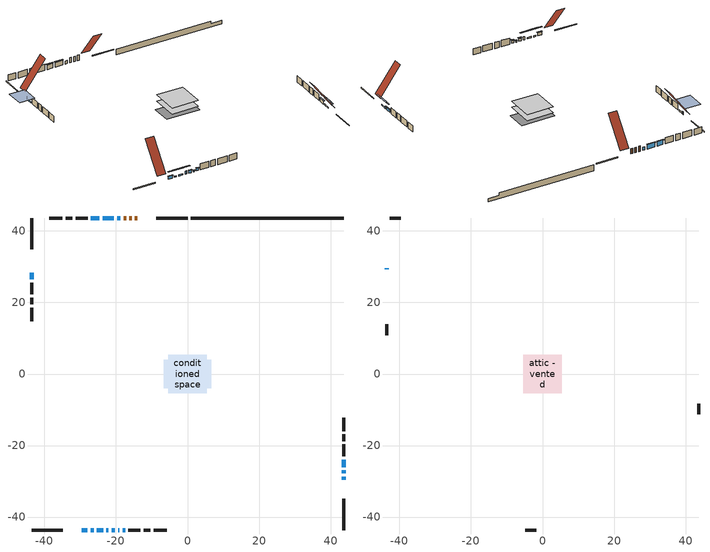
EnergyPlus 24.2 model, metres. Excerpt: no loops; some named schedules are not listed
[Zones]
conditioned space
 floor adiabatic (AdiabaticFloorConstruction): -5.31,-5.31 -5.31,5.31 5.31,5.31 5.31,-5.31 z0.61
 floor foundation (Slab1 construction): -6.71,-3.96 -6.71,3.96 6.71,3.96 6.71,-3.96 z-1.73
 wall outside (RimJoist1 construction): 0.01,43.61 -8.74,43.61 / -43.61,-43.61 -34.86,-43.61 / -43.61,43.61 -43.61,34.86 / 43.61,-43.61 43.61,-34.86 z0.61:0.91
 wall outside (AdiabaticWallConstruction 1): -14.03,43.61 -14.7,43.61 / -15.62,43.61 -16.23,43.61 / -17.15,43.61 -17.81,43.61 z0.61:2.64
 wall outside (AdiabaticWallConstruction): -18.74,43.61 -19.65,43.61 / -22.65,-43.61 -22.15,-43.61 z0.61:1.83; -29.57,-43.61 -28,-43.61 / -18.17,-43.61 -17.45,-43.61 z0.61:1.7; 43.61,-29.58 43.61,-28.73 / 43.61,-27.81 43.61,-26.97 / -43.61,28.29 -43.61,26.51 / -27.07,-43.61 -26.23,-43.61 / -25.3,-43.61 -23.57,-43.61 z0.61:1.12; -20.58,43.61 -23.68,43.61 z0.61:2.36; -24.61,43.61 -27,43.61 z0.61:2.39; 43.61,-26.04 43.61,-23.93 z0.61:1.81; -21.22,-43.61 -20.3,-43.61 z0.61:1.68; -19.38,-43.61 -19.09,-43.61 z0.61:1.07
 wall outside (Wall1 construction): -27.93,43.61 -31.26,43.61 / -16.53,-43.61 -13.19,-43.61 / -43.61,25.58 -43.61,22.24 / 43.61,-23 43.61,-19.67 z0.61:3.05
 wall outside (Wall2 construction): -32.19,43.61 -34.02,43.61 / -12.26,-43.61 -10.43,-43.61 / -43.61,21.32 -43.61,19.48 / 43.61,-18.74 43.61,-16.91 z0.61:3.05
 wall outside (Wall3 construction): -34.95,43.61 -38.71,43.61 / -9.5,-43.61 -5.74,-43.61 / -43.61,18.55 -43.61,14.79 / 43.61,-15.98 43.61,-12.21 z0.61:3.05
 wall foundation (FoundationWall1 construction): 0.93,43.61,-1.73 0.93,43.61,0.61 39.34,43.61,0.61 39.34,43.61,-0.42 43.61,43.61,-0.42 43.61,43.61,-1.73
 window (WindowConstruction 7): -18.74,43.61 -19.65,43.61 z0.61:1.83
 window (WindowConstruction 6): -29.57,-43.61 -28,-43.61 z0.61:1.7
 window (WindowConstruction 9): 43.61,-29.57 43.61,-28.74 z0.61:1.12
 window (WindowConstruction 10): 43.61,-27.81 43.61,-26.97 z0.61:1.12
 window (WindowConstruction 11): -43.61,28.28 -43.61,26.51 z0.61:1.12
 window (WindowConstruction 12): -27.07,-43.61 -26.23,-43.61 z0.61:1.12
 window (WindowConstruction 13): -25.3,-43.61 -23.58,-43.61 z0.61:1.12
 window (WindowConstruction): -20.58,43.61 -23.68,43.61 z0.61:2.36
 window (WindowConstruction 1): -24.61,43.61 -27,43.61 z0.61:2.39
 window (WindowConstruction 8): -22.65,-43.61 -22.15,-43.61 z0.61:1.83
 window (WindowConstruction 2): 43.61,-26.04 43.61,-23.93 z0.61:1.8
 window (WindowConstruction 3): -21.22,-43.61 -20.3,-43.61 z0.61:1.68
 window (WindowConstruction 4): -19.37,-43.61 -19.09,-43.61 z0.61:1.07
 window (WindowConstruction 5): -18.16,-43.61 -17.45,-43.61 z0.61:1.7
 door (Door): -14.03,43.61 -14.69,43.61 z0.61:2.64
 door (Door 1): -15.62,43.61 -16.22,43.61 z0.61:2.64
 door (Door 2): -17.15,43.61 -17.81,43.61 z0.61:2.64
 ceiling adiabatic (AdiabaticFloorConstruction): 5.31,-5.31 5.31,5.31 -5.31,5.31 -5.31,-5.31 z0.61
attic - vented
 floor to conditioned space (Floor1 construction Reversed): -5.31,-5.31 -5.31,5.31 5.31,5.31 5.31,-5.31 z3.05
 wall outside (AdiabaticWallConstruction): -43.61,29.58 -43.61,29.21 z0.61:1.83
 wall outside (Wall4 construction): -39.64,43.61 -42.68,43.61 / -4.81,-43.61 -1.77,-43.61 / -43.61,13.86 -43.61,10.83 / 43.61,-11.29 43.61,-8.25 z0.61:3.05
 window (WindowConstruction 14): -43.61,29.57 -43.61,29.21 z0.61:1.83
 roof outside (Roof1 construction): -13.1,43.61,3.05 -13.1,35.38,14.02 -9.67,35.38,14.02 -9.67,43.61,3.05; -30.5,-43.61,3.05 -30.5,-35.38,14.02 -33.93,-35.38,14.02 -33.93,-43.61,3.05; -43.61,30.5,3.05 -35.38,30.5,14.02 -35.38,33.93,14.02 -43.61,33.93,3.05; 43.61,-30.5,3.05 35.38,-30.5,14.02 35.38,-33.93,14.02 43.61,-33.93,3.05
shading: -27.8,-43.61 -29.77,-43.61 -29.77,-44.02 -27.8,-44.02 z1.9; 43.61,-26.1 43.61,-32.21 44.02,-32.21 44.02,-26.1 z3.76; 43.61,-24.33 43.61,-30.45 44.02,-30.45 44.02,-24.33 z3.76; -43.61,23.87 -43.61,30.92 -49.71,30.92 -49.71,23.87 z3.76; -23.59,-43.61 -29.71,-43.61 -29.71,-44.02 -23.59,-44.02 z3.76; -20.94,-43.61 -27.94,-43.61 -27.94,-44.02 -20.94,-44.02 z3.76; -23.88,43.61 -20.38,43.61 -20.38,44.02 -23.88,44.02 z2.56; -27.2,43.61 -24.41,43.61 -24.41,44.02 -27.2,44.02 z2.59; 43.61,-23.73 43.61,-26.24 44.02,-26.24 44.02,-23.73 z2.01; -20.1,-43.61 -21.42,-43.61 -21.42,-44.02 -20.1,-44.02 z1.88; -18.89,-43.61 -19.58,-43.61 -19.58,-44.02 -18.89,-44.02 z1.27; -17.25,-43.61 -18.37,-43.61 -18.37,-44.02 -17.25,-44.02 z1.9
[Building]
Building 1: Terrain=Suburbs
[Site:Location]
Quebec Intl AP_QC: Latitude {deg}=46.8; Longitude {deg}=-71.38; Time Zone {hr}=-5; Elevation {m}=74; Keep Site Location Information=Yes
[Site:GroundTemperature:Shallow]
0.0108218, -2.24938, -2.43038, -1.3578, 2.94801, 7.23376, 10.9493, 13.303, 13.5029, 11.5886, 7.96783, 3.81355
[Site:WaterMainsTemperature]
Calculation Method=Schedule; Temperature Schedule=mains temperature schedule
[Material] Roughness=Rough; Thermal Absorptance=0.9
Name | Thickness {m} | Conductivity {W/m-K} | Density {kg/m3} | Specific Heat {J/kg-K} | Solar Absorptance | Visible Absorptance
asphalt or fiberglass shingles | 0.00635 | 0.162714 | 1121.4 | 1465.45 | 0.4 | 0.4
ceiling loosefill ins | 0.169333 | 0.0480833 | 16.02 | 1046.75 | 0.7 | 0.7
ceiling stud and cavity | 0.1397 | 0.0802196 | 65.682 | 1177.47 | 0.7 | 0.7
concrete 4.0 in. | 0.1016 | 1.803125 | 2242.8 | 837.4 | 0.7 | 0.7
concrete 8.0 in. | 0.2032 | 1.803125 | 2242.8 | 837.4 | 0.7 | 0.7
door material | 0.04445 | 0.053851 | 512.64 | 1214.23 | 0.7 | 0.7
exterior vertical ins | 0.0198382 | 0.029427 | 32.04 | 1214.23 | 0.7 | 0.7
floor covering | 0.0127 | 0.0433444 | 54.468 | 1339.84 | 0.6 | 0.6
floor rigid ins; wall rigid ins | 0.512978 | 0.029427 | 32.04 | 1214.23 | 0.7 | 0.7
floor stud and cavity | 0.1397 | 1.75129 | 37.0049 | 1207.88 | 0.7 | 0.7
furniture material conditioned space 1 | 0.1524 | 0.115458 | 640.8 | 1214.23 | 0.6 | 0.6
gypsum board | 0.0127 | 0.160291 | 801 | 837.4 | 0.6 | 0.6
gypsum board 1 | 0.0127 | 0.160291 | 801 | 837.4 | 0.7 | 0.7
osb sheathing 0.5 in. | 0.0127 | 0.115458 | 512.64 | 1214.23 | 0.7 | 0.7
osb sheathing 0.75 in. | 0.01905 | 0.115458 | 512.64 | 1214.23 | 0.7 | 0.7
rim joist stud and cavity | 0.0508 | 0.107068 | 50.32683 | 1063.81 | 0.6 | 0.6
wall stud and cavity | 0.1397 | 0.0759218 | 139.0536 | 1170.24 | 0.7 | 0.7
wall stud and cavity 1 | 0.1397 | 0.0794973 | 139.0536 | 1170.24 | 0.7 | 0.7
wall stud and cavity 2 | 0.1397 | 0.085864 | 139.0536 | 1170.24 | 0.7 | 0.7
wall stud and cavity 3 | 0.0889 | 6.1454 | 50.32683 | 1063.81 | 0.6 | 0.6
wall stud and cavity 4 | 0.0889 | 0.380278 | 52.3479 | 1209.89 | 0.7 | 0.7
wall stud and cavity 5 | 0.0889 | 0.391764 | 83.0341 | 1211.67 | 0.7 | 0.7
wood siding | 0.0254 | 0.102417 | 544.68 | 1172.36 | 0.4 | 0.4
wood siding 1 | 0.00254 | 0.102417 | 544.68 | 1172.36 | 0.4 | 0.4
wood siding 2; wood siding 3; wood siding 4 | 0.0254 | 0.102417 | 544.68 | 1172.36 | 0.7 | 0.7
[WindowMaterial:SimpleGlazingSystem]
Name | U-Factor {W/m2-K} | Solar Heat Gain Coefficient
WindowMaterial | 2.88386 | 0.67
WindowMaterial 1 | 2.95426 | 0.6
WindowMaterial 10 | 3.05136 | 0.43
WindowMaterial 11 | 3.04965 | 0.43
WindowMaterial 2 | 2.94348 | 0.61
WindowMaterial 3 | 3.00934 | 0.53
WindowMaterial 4 | 3.06612 | 0.28
WindowMaterial 5 | 3.01729 | 0.5
WindowMaterial 6 | 2.96732 | 0.58
WindowMaterial 7 | 2.94802 | 0.64
WindowMaterial 8 | 3.03092 | 0.47
WindowMaterial 9 | 3.01559 | 0.47
[Construction]
AdiabaticFloorConstruction: floor stud and cavity, floor rigid ins, osb sheathing 0.75 in., floor covering
AdiabaticWallConstruction: wood siding 3, wall rigid ins, wall stud and cavity 4, gypsum board
AdiabaticWallConstruction 1: wood siding 4, wall rigid ins, wall stud and cavity 4, gypsum board
Door; Door 1; Door 2: door material
Floor1 construction Reversed: gypsum board, ceiling stud and cavity, ceiling loosefill ins
FoundationWall1 construction: concrete 8.0 in., gypsum board 1
furniture construction conditioned space 1: furniture material conditioned space 1
PartitionWallConstruction: gypsum board, wall stud and cavity 5, gypsum board
RimJoist1 construction: wood siding 2, rim joist stud and cavity
Roof1 construction: asphalt or fiberglass shingles
Slab1 construction: concrete 4.0 in.
Wall1 construction: wood siding, osb sheathing 0.5 in., wall stud and cavity, gypsum board
Wall2 construction: wood siding, osb sheathing 0.5 in., wall stud and cavity 1, gypsum board
Wall3 construction: wood siding, osb sheathing 0.5 in., wall stud and cavity 2, gypsum board
Wall4 construction: wood siding 1, wall stud and cavity 3
WindowConstruction: WindowMaterial
WindowConstruction 1: WindowMaterial 1
WindowConstruction 10: WindowMaterial 10
WindowConstruction 11; WindowConstruction 5: WindowMaterial 5
WindowConstruction 12; WindowConstruction 9: WindowMaterial 9
WindowConstruction 13; WindowConstruction 14: WindowMaterial 11
WindowConstruction 2: WindowMaterial 2
WindowConstruction 3: WindowMaterial 3
WindowConstruction 4: WindowMaterial 4
WindowConstruction 6: WindowMaterial 6
WindowConstruction 7: WindowMaterial 7
WindowConstruction 8: WindowMaterial 8
[Zone] Multiplier=1; Part of Total Floor Area=Yes
Name | Volume {m3}
attic - vented | 159.906
conditioned space | 552.2
[Space]
Name | Zone | Volume {m3}
attic - vented 1 | attic - vented | 159.906
conditioned space 1 | conditioned space | 552.2
[ZoneInfiltration:EffectiveLeakageArea]
infil attic - vented 1: Zone or Space=attic - vented 1; Schedule=Always On Discrete; Effective Air Leakage Area {cm2}=4167.88; Stack Coefficient=0.00093271; Wind Coefficient=2.06345e-05
[ZoneMixing]
whole house fan mix: Zone or Space=attic - vented; Schedule=Always On Continuous; Design Flow Rate Calculation Method=Flow/Zone; Design Flow Rate {m3/s}=0; Source Zone or Space=conditioned space
[SurfaceProperty:ExposedFoundationPerimeter]
Slab1: Exposed Perimeter Calculation Method=TotalExposedPerimeter; Total Exposed Perimeter {m}=42.673
[InternalMass] Zone or ZoneList=conditioned space; Space or SpaceList=conditioned space 1
Name | Construction | Surface Area {m2}
furniture mass conditioned space 1 | furniture construction conditioned space 1 | 87.68
partition wall mass | PartitionWallConstruction | 219.2
[Lights]
interior lighting: Zone or ZoneList or Space or SpaceList=conditioned space 1; Schedule=interior lighting schedule; Design Level Calculation Method=LightingLevel; Lighting Level {W}=343.2; Return Air Fraction=0; Fraction Radiant=0.6; Fraction Visible=0.2; Fraction Replaceable=1
[People]
occupants: Zone or ZoneList or Space or SpaceList=conditioned space 1; Number of People Schedule=occupants schedule; Number of People Calculation Method=People; Number of People=3; Fraction Radiant=0.314171; Sensible Heat Fraction=0.56303; Activity Level Schedule=occupants activity schedule; Carbon Dioxide Generation Rate {m3/s-W}=0; Enable ASHRAE 55 Comfort Warnings=No; Mean Radiant Temperature Calculation Type=EnclosureAveraged
[ElectricEquipment] Zone or ZoneList or Space or SpaceList=conditioned space 1; Design Level Calculation Method=EquipmentLevel
Name | Schedule | Design Level {W} | Fraction Latent | Fraction Radiant | Fraction Lost
clothes dryer | clothes dryer schedule | 140.772 | 0.015 | 0.081 | 0.85
clothes washer | clothes washer schedule | 32.1985 | 0.03 | 0.162 | 0.7
cooking range | cooking range schedule | 215.147 | 0.08 | 0.432 | 0.2
dishwasher | dishwasher schedule | 66.8632 | 0.3 | 0.18 | 0.4
fridge | fridge schedule | 72.9452 | 0 | 0.6 | 0
mech vent bath fan 0 | mech vent bath fan 0 schedule | 50.2 | 0 | 0 | 1
mech vent house fan | mech vent house fan schedule | 0 | 0 | 0 | 1
mech vent house fan cfis | mech vent house fan cfis schedule | 0 | 0 | 0 | 0
mech vent range fan 0 | mech vent range fan 0 schedule | 57 | 0 | 0 | 1
misc plug loads | misc plug loads schedule | 494.7 | 0.045 | 0.513 | 0.1
whole house fan | Always On Discrete | 0 | 0 | 0 | 1
[OtherEquipment] Zone or ZoneList or Space or SpaceList=conditioned space 1; Design Level Calculation Method=EquipmentLevel
Name | Fuel Type | Schedule | Design Level {W} | Fraction Latent | Fraction Radiant | Fraction Lost
clothes dryer 1 | Electricity | clothes dryer schedule | 0 | 0.015 | 0.081 | 0.85
cooking range 1 | Electricity | cooking range schedule | 0 | 0.08 | 0.432 | 0.2
general water use latent | None | general water use schedule | 62.594 | 1 | 0 | 0
general water use sensible | None | general water use schedule | -61.6891 | 0 | 0.6 | 0
mech vent house fan latent load | None | Always On Discrete | 0 | 1 | 0 | 0
mech vent house fan sensible load | None | Always On Discrete | 0 | 0 | 0 | 0
water heater energy adjustment1 | Electricity | Always On Discrete | 0.01 | 0 | 0 | 1
[ZoneInfiltration:DesignFlowRate] Zone or ZoneList or Space or SpaceList=conditioned space 1; Schedule=Always On Discrete; Design Flow Rate Calculation Method=Flow/Zone; Design Flow Rate {m3/s}=0
infil flow; natural vent flow; whole house fan flow
[AvailabilityManager:Scheduled]
furnace airloop Availability Manager: Schedule=Always On Discrete
[Foundation:Kiva]
Foundation Kiva 1: Initial Indoor Air Temperature {C}=18; Wall Height Above Grade {m}=0.609996; Wall Depth Below Slab {m}=0.2032; Custom Block Material Name 1=exterior vertical ins; Custom Block Depth 1 {m}=2.34001; Custom Block X Position 1 {m}=0.2159; Custom Block Z Position 1 {m}=0
[Foundation:Kiva:Settings]
Soil Conductivity {W/m-K}=0.849921; Soil Density {kg/m3}=1842.3; Soil Specific Heat {J/kg-K}=418.7; Ground Solar Absorptivity=0.9; Ground Thermal Absorptivity=0.9; Ground Surface Roughness {m}=0.03; Far-Field Width {m}=40; Deep-Ground Boundary Condition=ZeroFlux; Deep-Ground Depth {m}=40; Minimum Cell Dimension {m}=0.2; Maximum Cell Growth Coefficient=3; Simulation Timestep=Timestep
[Exterior:Lights]
exterior lighting: Schedule=exterior lighting schedule; Design Level {W}=75.6
[EnergyManagementSystem:GlobalVariable]
furnace_airloop_Fan_RTF
infil_program_Qfan
infil_program_Qinf
natural_vent_program_Qnv
natural_vent_program_Qwhf
[EnergyManagementSystem:Sensor]
Name | Output:Variable or Output:Meter Index Key | Output:Variable or Output:Meter
airflow_gain | infil flow | Infiltration Sensible Heat Gain Energy
airflow_gain_1 | natural vent flow | Infiltration Sensible Heat Gain Energy
airflow_gain_2 | whole house fan flow | Infiltration Sensible Heat Gain Energy
airflow_loss | infil flow | Infiltration Sensible Heat Loss Energy
airflow_loss_1 | natural vent flow | Infiltration Sensible Heat Loss Energy
airflow_loss_2 | whole house fan flow | Infiltration Sensible Heat Loss Energy
clg_load_cond |  | Cooling:EnergyTransfer:Zone:CONDITIONED SPACE
clg_sp_s; clg_sp_s_1 | cooling setpoint | Schedule Value
clothes_dryer_exhaust_0_sch_s | clothes dryer exhaust 0 schedule | Schedule Value
cool_season | cooling season schedule | Schedule Value
htg_load_cond |  | Heating:EnergyTransfer:Zone:CONDITIONED SPACE
htg_sp_s; htg_sp_s_1 | heating setpoint | Schedule Value
ig_ee_conv | clothes dryer | Electric Equipment Convective Heating Energy
ig_ee_conv_2 | cooking range | Electric Equipment Convective Heating Energy
ig_ee_conv_4 | fridge | Electric Equipment Convective Heating Energy
ig_ee_conv_5 | misc plug loads | Electric Equipment Convective Heating Energy
ig_ee_conv_6 | whole house fan | Electric Equipment Convective Heating Energy
ig_ee_rad | clothes dryer | Electric Equipment Radiant Heating Energy
ig_ee_rad_2 | cooking range | Electric Equipment Radiant Heating Energy
ig_ee_rad_4 | fridge | Electric Equipment Radiant Heating Energy
ig_ee_rad_5 | misc plug loads | Electric Equipment Radiant Heating Energy
ig_ee_rad_6 | whole house fan | Electric Equipment Radiant Heating Energy
ig_lgt_conv | interior lighting | Lights Convective Heating Energy
ig_lgt_rad | interior lighting | Lights Radiant Heating Energy
ig_lgt_vis | interior lighting | Lights Visible Radiation Heating Energy
ig_oe_conv | clothes dryer 1 | Other Equipment Convective Heating Energy
ig_oe_conv_1 | cooking range 1 | Other Equipment Convective Heating Energy
ig_oe_conv_2 | general water use latent | Other Equipment Convective Heating Energy
ig_oe_conv_3 | general water use sensible | Other Equipment Convective Heating Energy
ig_oe_conv_4 | water heater energy adjustment1 | Other Equipment Convective Heating Energy
ig_oe_rad | clothes dryer 1 | Other Equipment Radiant Heating Energy
ig_oe_rad_1 | cooking range 1 | Other Equipment Radiant Heating Energy
ig_oe_rad_2 | general water use latent | Other Equipment Radiant Heating Energy
ig_oe_rad_3 | general water use sensible | Other Equipment Radiant Heating Energy
ig_oe_rad_4 | water heater energy adjustment1 | Other Equipment Radiant Heating Energy
ig_ppl_conv | occupants | People Convective Heating Energy
ig_ppl_rad | occupants | People Radiant Heating Energy
im_conv | furniture mass conditioned space 1 | Surface Inside Face Convection Heat Gain Energy
im_conv_1 | partition wall mass | Surface Inside Face Convection Heat Gain Energy
im_ig | furniture mass conditioned space 1 | Surface Inside Face Internal Gains Radiation Heat Gain Energy
im_ig_1 | partition wall mass | Surface Inside Face Internal Gains Radiation Heat Gain Energy
im_lgt | furniture mass conditioned space 1 | Surface Inside Face Lights Radiation Heat Gain Energy
im_lgt_1 | partition wall mass | Surface Inside Face Lights Radiation Heat Gain Energy
im_sol | furniture mass conditioned space 1 | Surface Inside Face Solar Radiation Heat Gain Energy
im_sol_1 | partition wall mass | Surface Inside Face Solar Radiation Heat Gain Energy
im_surf | furniture mass conditioned space 1 | Surface Inside Face Net Surface Thermal Radiation Heat Gain Energy
im_surf_1 | partition wall mass | Surface Inside Face Net Surface Thermal Radiation Heat Gain Energy
mech_vent_bath_fan_0_sch_s | mech vent bath fan 0 schedule | Schedule Value
mech_vent_range_fan_0_sch_s | mech vent range fan 0 schedule | Schedule Value
mv_conv | mech vent bath fan 0 | Electric Equipment Convective Heating Energy
mv_conv_1 | mech vent house fan | Electric Equipment Convective Heating Energy
mv_conv_2 | mech vent house fan cfis | Electric Equipment Convective Heating Energy
mv_conv_3 | mech vent range fan 0 | Electric Equipment Convective Heating Energy
mv_conv_4 | mech vent house fan latent load | Other Equipment Convective Heating Energy
mv_conv_5 | mech vent house fan sensible load | Other Equipment Convective Heating Energy
mv_rad | mech vent bath fan 0 | Electric Equipment Radiant Heating Energy
mv_rad_1 | mech vent house fan | Electric Equipment Radiant Heating Energy
mv_rad_2 | mech vent house fan cfis | Electric Equipment Radiant Heating Energy
mv_rad_3 | mech vent range fan 0 | Electric Equipment Radiant Heating Energy
mv_rad_4 | mech vent house fan latent load | Other Equipment Radiant Heating Energy
mv_rad_5 | mech vent house fan sensible load | Other Equipment Radiant Heating Energy
natural_vent_s | natural vent schedule | Schedule Value
out_pb_s |  | Site Outdoor Air Barometric Pressure
out_wt_s |  | Site Outdoor Air Humidity Ratio
site_vw_s |  | Site Wind Speed
ss_back_out | Window1 | Surface Window Shortwave from Zone Back Out Window Heat Transfer Rate
ss_back_out_1 | Window10 | Surface Window Shortwave from Zone Back Out Window Heat Transfer Rate
ss_back_out_10 | Window6 | Surface Window Shortwave from Zone Back Out Window Heat Transfer Rate
ss_back_out_11 | Window7 | Surface Window Shortwave from Zone Back Out Window Heat Transfer Rate
ss_back_out_12 | Window8 | Surface Window Shortwave from Zone Back Out Window Heat Transfer Rate
ss_back_out_13 | Window9 | Surface Window Shortwave from Zone Back Out Window Heat Transfer Rate
ss_back_out_2 | Window12 | Surface Window Shortwave from Zone Back Out Window Heat Transfer Rate
ss_back_out_3 | Window13 | Surface Window Shortwave from Zone Back Out Window Heat Transfer Rate
ss_back_out_4 | Window14 | Surface Window Shortwave from Zone Back Out Window Heat Transfer Rate
ss_back_out_5 | Window15 | Surface Window Shortwave from Zone Back Out Window Heat Transfer Rate
ss_back_out_6 | Window16 | Surface Window Shortwave from Zone Back Out Window Heat Transfer Rate
ss_back_out_7 | Window2 | Surface Window Shortwave from Zone Back Out Window Heat Transfer Rate
ss_back_out_8 | Window3 | Surface Window Shortwave from Zone Back Out Window Heat Transfer Rate
ss_back_out_9 | Window5 | Surface Window Shortwave from Zone Back Out Window Heat Transfer Rate
ss_conv | Door1 | Surface Inside Face Convection Heat Gain Energy
ss_conv_1 | Door2 | Surface Inside Face Convection Heat Gain Energy
ss_conv_10 | Window2 | Surface Inside Face Convection Heat Gain Energy
ss_conv_11 | Window3 | Surface Inside Face Convection Heat Gain Energy
ss_conv_12 | Window5 | Surface Inside Face Convection Heat Gain Energy
ss_conv_13 | Window6 | Surface Inside Face Convection Heat Gain Energy
ss_conv_14 | Window7 | Surface Inside Face Convection Heat Gain Energy
ss_conv_15 | Window8 | Surface Inside Face Convection Heat Gain Energy
ss_conv_16 | Window9 | Surface Inside Face Convection Heat Gain Energy
ss_conv_2 | Door3 | Surface Inside Face Convection Heat Gain Energy
ss_conv_3 | Window1 | Surface Inside Face Convection Heat Gain Energy
ss_conv_4 | Window10 | Surface Inside Face Convection Heat Gain Energy
ss_conv_5 | Window12 | Surface Inside Face Convection Heat Gain Energy
ss_conv_6 | Window13 | Surface Inside Face Convection Heat Gain Energy
ss_conv_7 | Window14 | Surface Inside Face Convection Heat Gain Energy
ss_conv_8 | Window15 | Surface Inside Face Convection Heat Gain Energy
ss_conv_9 | Window16 | Surface Inside Face Convection Heat Gain Energy
ss_ig | Door1 | Surface Inside Face Internal Gains Radiation Heat Gain Energy
ss_ig_1 | Door2 | Surface Inside Face Internal Gains Radiation Heat Gain Energy
ss_ig_10 | Window2 | Surface Inside Face Internal Gains Radiation Heat Gain Energy
ss_ig_11 | Window3 | Surface Inside Face Internal Gains Radiation Heat Gain Energy
ss_ig_12 | Window5 | Surface Inside Face Internal Gains Radiation Heat Gain Energy
ss_ig_13 | Window6 | Surface Inside Face Internal Gains Radiation Heat Gain Energy
ss_ig_14 | Window7 | Surface Inside Face Internal Gains Radiation Heat Gain Energy
ss_ig_15 | Window8 | Surface Inside Face Internal Gains Radiation Heat Gain Energy
ss_ig_16 | Window9 | Surface Inside Face Internal Gains Radiation Heat Gain Energy
ss_ig_2 | Door3 | Surface Inside Face Internal Gains Radiation Heat Gain Energy
ss_ig_3 | Window1 | Surface Inside Face Internal Gains Radiation Heat Gain Energy
ss_ig_4 | Window10 | Surface Inside Face Internal Gains Radiation Heat Gain Energy
ss_ig_5 | Window12 | Surface Inside Face Internal Gains Radiation Heat Gain Energy
ss_ig_6 | Window13 | Surface Inside Face Internal Gains Radiation Heat Gain Energy
ss_ig_7 | Window14 | Surface Inside Face Internal Gains Radiation Heat Gain Energy
ss_ig_8 | Window15 | Surface Inside Face Internal Gains Radiation Heat Gain Energy
ss_ig_9 | Window16 | Surface Inside Face Internal Gains Radiation Heat Gain Energy
ss_lgt | Door1 | Surface Inside Face Lights Radiation Heat Gain Energy
ss_lgt_1 | Door2 | Surface Inside Face Lights Radiation Heat Gain Energy
ss_lgt_2 | Door3 | Surface Inside Face Lights Radiation Heat Gain Energy
ss_sol | Door1 | Surface Inside Face Solar Radiation Heat Gain Energy
ss_sol_1 | Door2 | Surface Inside Face Solar Radiation Heat Gain Energy
ss_sol_2 | Door3 | Surface Inside Face Solar Radiation Heat Gain Energy
ss_surf | Door1 | Surface Inside Face Net Surface Thermal Radiation Heat Gain Energy
ss_surf_1 | Door2 | Surface Inside Face Net Surface Thermal Radiation Heat Gain Energy
ss_surf_10 | Window2 | Surface Inside Face Net Surface Thermal Radiation Heat Gain Energy
ss_surf_11 | Window3 | Surface Inside Face Net Surface Thermal Radiation Heat Gain Energy
ss_surf_12 | Window5 | Surface Inside Face Net Surface Thermal Radiation Heat Gain Energy
ss_surf_13 | Window6 | Surface Inside Face Net Surface Thermal Radiation Heat Gain Energy
ss_surf_14 | Window7 | Surface Inside Face Net Surface Thermal Radiation Heat Gain Energy
ss_surf_15 | Window8 | Surface Inside Face Net Surface Thermal Radiation Heat Gain Energy
ss_surf_16 | Window9 | Surface Inside Face Net Surface Thermal Radiation Heat Gain Energy
ss_surf_2 | Door3 | Surface Inside Face Net Surface Thermal Radiation Heat Gain Energy
ss_surf_3 | Window1 | Surface Inside Face Net Surface Thermal Radiation Heat Gain Energy
ss_surf_4 | Window10 | Surface Inside Face Net Surface Thermal Radiation Heat Gain Energy
ss_surf_5 | Window12 | Surface Inside Face Net Surface Thermal Radiation Heat Gain Energy
ss_surf_6 | Window13 | Surface Inside Face Net Surface Thermal Radiation Heat Gain Energy
ss_surf_7 | Window14 | Surface Inside Face Net Surface Thermal Radiation Heat Gain Energy
ss_surf_8 | Window15 | Surface Inside Face Net Surface Thermal Radiation Heat Gain Energy
ss_surf_9 | Window16 | Surface Inside Face Net Surface Thermal Radiation Heat Gain Energy
ss_trans_in | Window1 | Surface Window Transmitted Solar Radiation Rate
ss_trans_in_1 | Window10 | Surface Window Transmitted Solar Radiation Rate
ss_trans_in_10 | Window6 | Surface Window Transmitted Solar Radiation Rate
ss_trans_in_11 | Window7 | Surface Window Transmitted Solar Radiation Rate
